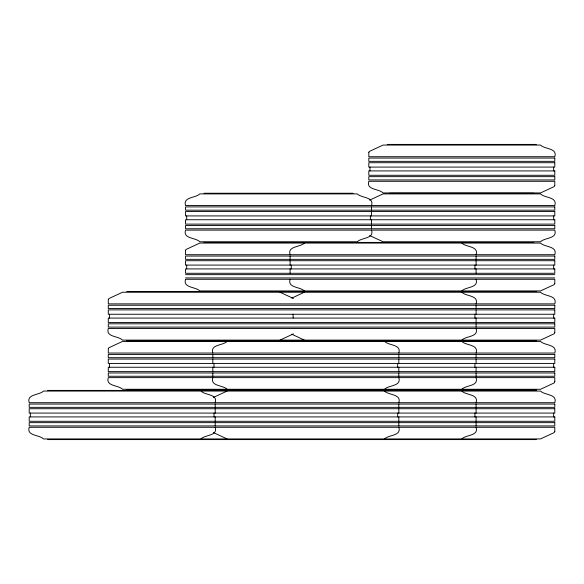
<?xml version="1.0" encoding="UTF-8"?>
<svg xmlns="http://www.w3.org/2000/svg" width="584" height="584" viewBox="0 0 584 584"><rect width="100%" height="100%" fill="white"/><g stroke="black" fill="none" stroke-linecap="round" stroke-linejoin="round"><path stroke-width="0.88" d="M304.373 243.068C300.176 247.397 287.291 245.886 290.102 254.704M304.373 292.234L291.744 298.132M227.103 341.406C222.906 345.735 210.014 344.224 212.824 353.043M279.999 340.107L293.416 333.88M213.401 397.427L227.103 391.061M461.82 290.934C466.017 286.598 478.902 288.116 476.091 279.291M200.918 438.934C205.115 434.598 218.007 436.117 215.197 427.291M461.82 340.107C466.017 335.771 478.902 337.289 476.091 328.464M384.549 389.272C388.747 384.936 401.631 386.455 398.821 377.629M461.82 389.272C466.017 384.936 478.902 386.455 476.091 377.629M384.549 438.934C388.747 434.598 401.631 436.117 398.821 427.291M461.82 438.934C466.017 434.598 478.902 436.117 476.091 427.291M369.657 200.122L383.082 193.895L540.529 193.895C544.726 198.232 557.611 196.713 554.8 205.539L185.551 205.539C182.741 196.713 195.633 198.232 199.83 193.895L357.277 193.895C361.474 198.232 374.359 196.713 371.548 205.539M387.258 144.416L536.346 144.416M204.006 193.246L353.094 193.246M389.798 193.246L533.805 193.246M389.798 193.589L394.762 193.589M397.244 193.589L406.354 193.589M409.092 193.589L526.359 193.589M529.673 193.589L533.805 193.589M204.006 242.418L205.699 242.411M206.546 242.411L533.805 242.418M185.551 274.648L554.8 274.648M185.551 277.926L554.8 277.926M126.735 291.584L307.731 291.584M308.556 291.584L310.243 291.584M311.089 291.584L455.104 291.584M455.951 291.584L457.644 291.584M458.294 291.584L536.346 291.584M126.735 340.757L536.346 340.749M126.735 389.922L536.346 389.922M47.654 390.411L536.346 390.411M201.276 391.061L540.529 391.061C544.726 395.397 557.611 393.879 554.8 402.704L29.2 402.704C26.389 393.879 39.274 395.397 43.471 391.061L200.918 391.061C205.115 395.397 218.007 393.879 215.197 402.704M47.654 439.584L536.346 439.584M369.657 235.542L383.082 241.769L540.529 241.769C544.726 237.433 557.611 238.944 554.8 230.125L185.551 230.125C182.741 238.944 195.633 237.433 199.83 241.769L357.277 241.769C361.474 237.433 374.359 238.944 371.548 230.125M293.416 298.461L279.999 292.234M291.744 334.209L304.373 340.107M461.82 243.068C466.017 247.397 478.902 245.886 476.091 254.704M461.82 292.234C466.017 296.57 478.902 295.051 476.091 303.877M461.82 341.406C466.017 345.735 478.902 344.224 476.091 353.043M304.373 290.934C300.176 286.598 287.291 288.116 290.102 279.291M384.549 341.406C388.747 345.735 401.631 344.224 398.821 353.043M461.82 391.061C466.017 395.397 478.902 393.879 476.091 402.704M384.549 391.061C388.747 395.397 401.631 393.879 398.821 402.704M227.103 389.272C222.906 384.936 210.014 386.455 212.824 377.629M227.103 438.934L213.401 432.569M553.647 167.09L553.647 170.915M553.647 215.919L553.647 219.745M553.647 265.085L553.647 268.91M553.647 314.258L553.647 318.083M553.647 363.423L553.647 367.248M553.647 413.085L553.647 416.91M476.091 256.069L476.091 259.354M476.091 260.719L476.091 265.085M476.091 268.91L476.091 273.283M476.091 305.242L476.091 308.52M476.091 309.885L476.091 314.258M476.091 318.083L476.091 322.456M476.091 323.821L476.091 327.098M476.091 354.415L476.091 357.693M476.091 359.058L476.091 363.423M476.091 367.248L476.091 371.621M476.091 372.986L476.091 376.264M476.091 404.07L476.091 407.347M476.091 408.712L476.091 413.085M476.091 416.91L476.091 421.283M476.091 422.648L476.091 425.926M474.938 265.085L474.938 268.91M474.938 314.258L474.938 318.083M474.938 363.423L474.938 367.248M474.938 413.085L474.938 416.91M398.821 354.415L398.821 357.693M398.821 359.058L398.821 363.423M398.821 367.248L398.821 371.621M398.821 372.986L398.821 376.264M398.821 404.07L398.821 407.347M398.821 408.712L398.821 413.085M398.821 416.91L398.821 421.283M398.821 422.648L398.821 425.926M397.668 363.423L397.668 367.248M397.668 413.085L397.668 416.91M371.548 206.904L371.548 210.182M371.548 211.547L371.548 215.919M371.548 219.745L371.548 224.117M371.548 225.482L371.548 228.76M370.395 215.919L370.395 219.745M369.957 167.09L369.957 170.915M293.124 314.258L293.124 318.083M291.255 265.085L291.255 268.91M290.102 256.069L290.102 259.354M290.102 260.719L290.102 265.085M290.102 268.91L290.102 273.283M215.197 404.07L215.197 407.347M215.197 408.712L215.197 413.085M215.197 416.91L215.197 421.283M215.197 422.648L215.197 425.926M213.978 363.423L213.978 367.248M214.043 413.085L214.043 416.91M212.824 354.415L212.824 357.693M212.824 359.058L212.824 363.423M212.824 367.248L212.824 371.621M212.824 372.986L212.824 376.264M186.705 215.919L186.705 219.745M186.705 265.085L186.705 268.91M109.434 314.258L109.434 318.083M109.434 363.423L109.434 367.248M30.353 413.085L30.353 416.91M108.317 299.424L108.281 303.877L554.8 303.877C557.611 295.051 544.726 296.57 540.529 292.234L122.552 292.234L108.858 298.592L108.317 299.424M108.317 348.597L108.281 353.043L554.8 353.043C557.611 344.224 544.726 345.735 540.529 341.406L122.552 341.406L108.858 347.765L108.317 348.597M185.595 250.259L185.551 254.704L554.8 254.704C557.611 245.886 544.726 247.397 540.529 243.068L199.83 243.068L186.128 249.426L185.595 250.259M368.847 152.256L368.803 156.709L554.8 156.709C557.611 147.883 544.726 149.402 540.529 145.066L383.082 145.066L369.38 151.431L368.847 152.256M554.8 185.391L554.223 186.573L540.529 192.939L383.082 192.939C378.885 188.603 365.993 190.121 368.803 181.296L554.8 181.296L554.8 185.391M554.8 283.393L554.223 284.576L540.529 290.934L199.83 290.934C195.633 286.598 182.741 288.116 185.551 279.291L554.8 279.291L554.8 283.393M554.8 332.559L554.223 333.741L540.529 340.107L122.552 340.107C118.355 335.771 105.47 337.289 108.281 328.464L554.8 328.464L554.8 332.559M554.8 381.732L554.223 382.914L540.529 389.272L122.552 389.272C118.355 384.936 105.47 386.455 108.281 377.629L554.8 377.629L554.8 381.732M554.8 431.386L554.223 432.569L540.529 438.934L43.471 438.934C39.274 434.598 26.389 436.117 29.2 427.291L554.8 427.291L554.8 431.386M554.8 158.074L368.803 158.074L368.803 161.352L554.8 161.352L554.8 158.074M554.8 162.717L368.803 162.717L368.803 167.09L554.8 167.09L554.8 162.717M554.8 170.915L368.803 170.915L368.803 175.288L554.8 175.288L554.8 170.915M554.8 176.653L368.803 176.653L368.803 179.93L554.8 179.93L554.8 176.653M554.8 206.904L185.551 206.904L185.551 210.182L554.8 210.182L554.8 206.904M554.8 211.547L185.551 211.547L185.551 215.919L554.8 215.919L554.8 211.547M554.8 219.745L185.551 219.745L185.551 224.117L554.8 224.117L554.8 219.745M554.8 225.482L185.551 225.482L185.551 228.76L554.8 228.76L554.8 225.482M554.8 256.069L185.551 256.069L185.551 259.354L554.8 259.354L554.8 256.069M554.8 260.719L185.551 260.719L185.551 265.085L554.8 265.085L554.8 260.719M554.8 268.91L185.551 268.91L185.551 273.283L554.8 273.283L554.8 268.91M554.8 305.242L108.281 305.242L108.281 308.52L554.8 308.52L554.8 305.242M554.8 309.885L108.281 309.885L108.281 314.258L554.8 314.258L554.8 309.885M554.8 318.083L108.281 318.083L108.281 322.456L554.8 322.456L554.8 318.083M554.8 323.821L108.281 323.821L108.281 327.098L554.8 327.098L554.8 323.821M554.8 354.415L108.281 354.415L108.281 357.693L554.8 357.693L554.8 354.415M554.8 359.058L108.281 359.058L108.281 363.423L554.8 363.423L554.8 359.058M554.8 367.248L108.281 367.248L108.281 371.621L554.8 371.621L554.8 367.248M554.8 372.986L108.281 372.986L108.281 376.264L554.8 376.264L554.8 372.986M554.8 404.07L29.2 404.07L29.2 407.347L554.8 407.347L554.8 404.07M554.8 408.712L29.2 408.712L29.2 413.085L554.8 413.085L554.8 408.712M554.8 416.91L29.2 416.91L29.2 421.283L554.8 421.283L554.8 416.91M554.8 422.648L29.2 422.648L29.2 425.926L554.8 425.926L554.8 422.648"/></g></svg>
